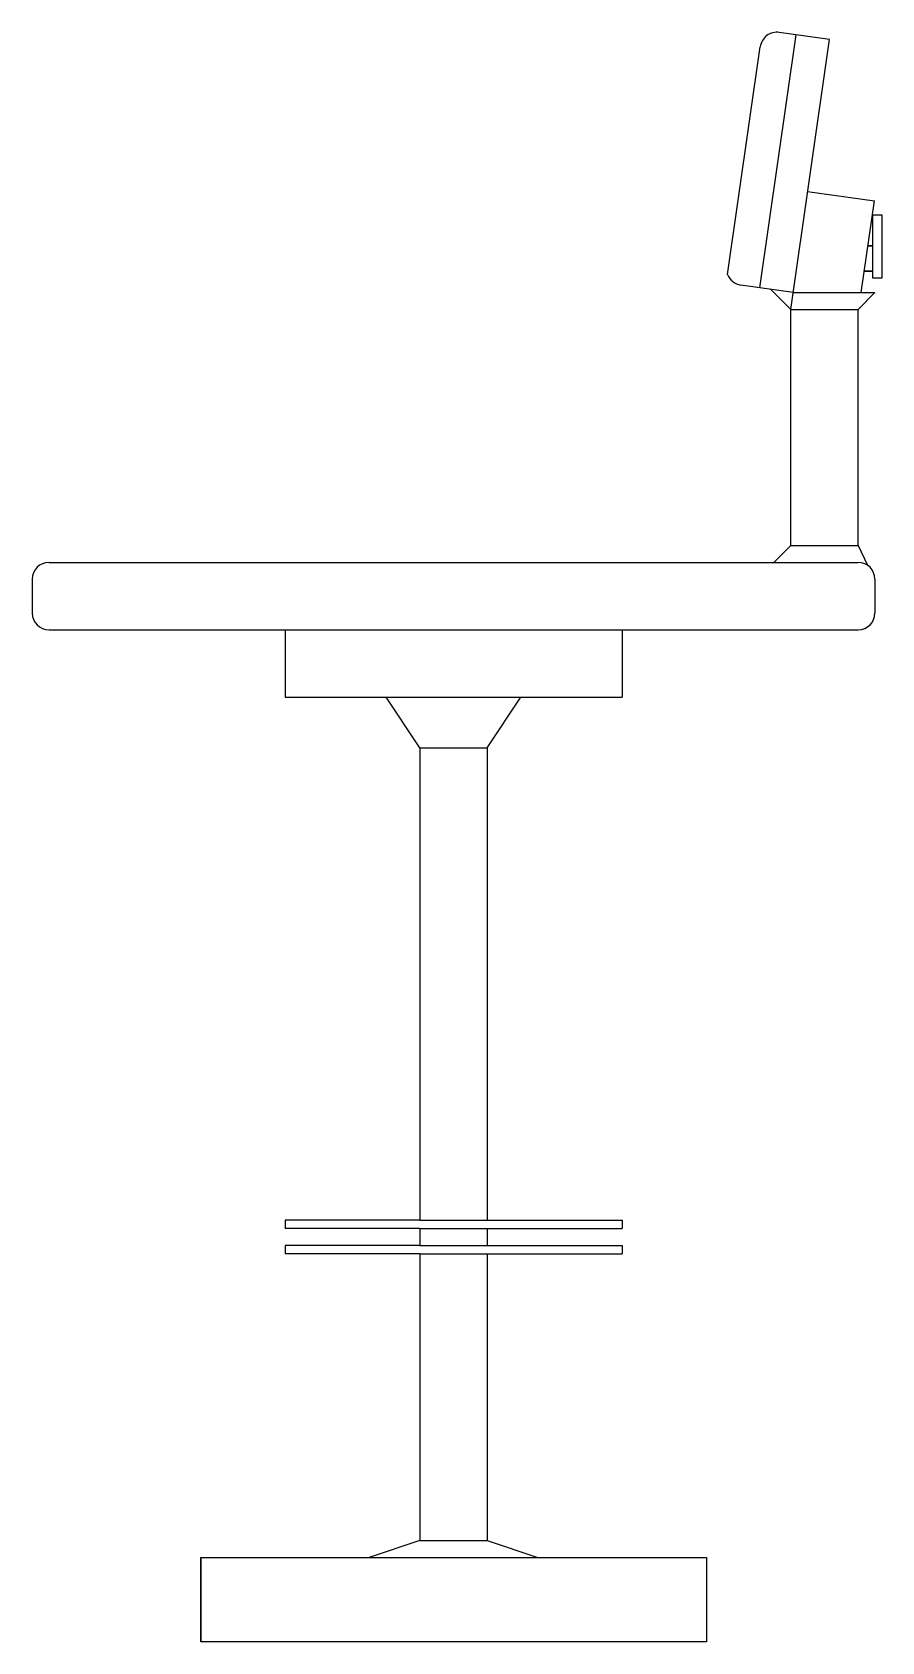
# Model space of a CAD drawing. Extents: x -40 to 10.4, y 0 to 95.4.
import ezdxf

# ---------------------------------------------------------------- set-up
doc = ezdxf.new("R2010")
doc.units = 0
doc.header["$MEASUREMENT"] = 0
doc.layers.get('0').update_dxf_attribs({"linetype": 'CONTINUOUS'})

msp = doc.modelspace()

# ---------------------------------------------------------------- linework, layer by layer
at = {"color": 0, "linetype": 'ByBlock'}
for p, q in [((1.255, 81.064), (3.194, 94.578)), ((3.164, 80.284), (5.316, 95.284)), ((7.296, 95), (4.326, 95.426)), ((5, 79), (7.296, 95)), ((6.004, 86), (9.964, 85.432)), ((9.184, 80), (9.964, 85.432)), ((9.871, 84.26), (9.796, 84.26)), ((9.796, 84.26), (9.871, 84.26)), ((9.871, 82.76), (9.58, 82.76)), ((9.58, 82.76), (9.871, 82.76)), ((9.871, 81.26), (9.365, 81.26)), ((9.365, 81.26), (9.871, 81.26)), ((5.143, 80), (2.042, 80.445)), ((3.808, 80.192), (5, 79)), ((5.143, 80), (10, 80)), ((9, 79), (10, 80)), ((5, 79), (9, 79)), ((5, 79), (9, 79)), ((5, 65), (5, 79)), ((5, 79), (9, 79)), ((9, 65), (9, 79)), ((4, 64), (5, 65)), ((5, 65), (9, 65)), ((5, 65), (9, 65)), ((9, 65), (9.55, 63.835)), ((-39, 64), (9, 64)), ((-40, 63), (-40, 61)), ((10, 63), (10, 61)), ((-39, 60), (9, 60)), ((-25, 60), (-25, 56)), ((-5, 60), (-5, 56)), ((-25, 56), (-5, 56)), ((-17, 53), (-19, 56)), ((-13, 53), (-11, 56)), ((-17, 53), (-17, 25)), ((-17, 53), (-13, 53)), ((-13, 53), (-13, 25)), ((-17, 25), (-25, 25)), ((-25, 25), (-25, 24.5)), ((-17, 25), (-13, 25)), ((-13, 25), (-5, 25)), ((-5, 25), (-5, 24.5)), ((-17, 24.5), (-25, 24.5)), ((-17, 24.5), (-13, 24.5)), ((-17, 24.5), (-17, 23.5)), ((-13, 24.5), (-5, 24.5)), ((-13, 24.5), (-13, 23.5)), ((-25, 23.5), (-25, 23)), ((-17, 23.5), (-25, 23.5)), ((-17, 23), (-25, 23)), ((-17, 23.5), (-13, 23.5)), ((-17, 23), (-13, 23)), ((-17, 23), (-17, 6)), ((-13, 23.5), (-5, 23.5)), ((-13, 23), (-5, 23)), ((-13, 23), (-13, 6)), ((-5, 23.5), (-5, 23)), ((-17, 6), (-20, 5)), ((-17, 6), (-13, 6)), ((-13, 6), (-10, 5)), ((-30, 0), (-30, 5)), ((-30, 5), (0, 5)), ((-30, 5), (-30, 0)), ((0, 5), (0, 0)), ((0, 5), (0, 0)), ((0, 0), (-30, 0))]:
    msp.add_line(p, q, dxfattribs=at)
msp.add_lwpolyline([(9.871, 82.76), (9.871, 84.601), (10.407, 84.601), (10.407, 80.857), (9.871, 80.857)], close=True, dxfattribs=at)
for centre, start, end in [((4.184, 94.436), 81.8351, 171.8351), ((2.184, 81.435), 201.75042, 261.8351), ((-39, 63), 90, 180), ((9, 63), 0, 90), ((-39, 61), 180, 270), ((9, 61), 270, 0)]:
    msp.add_arc(centre, 1, start, end, dxfattribs=at)

doc.saveas('drawing.dxf')
